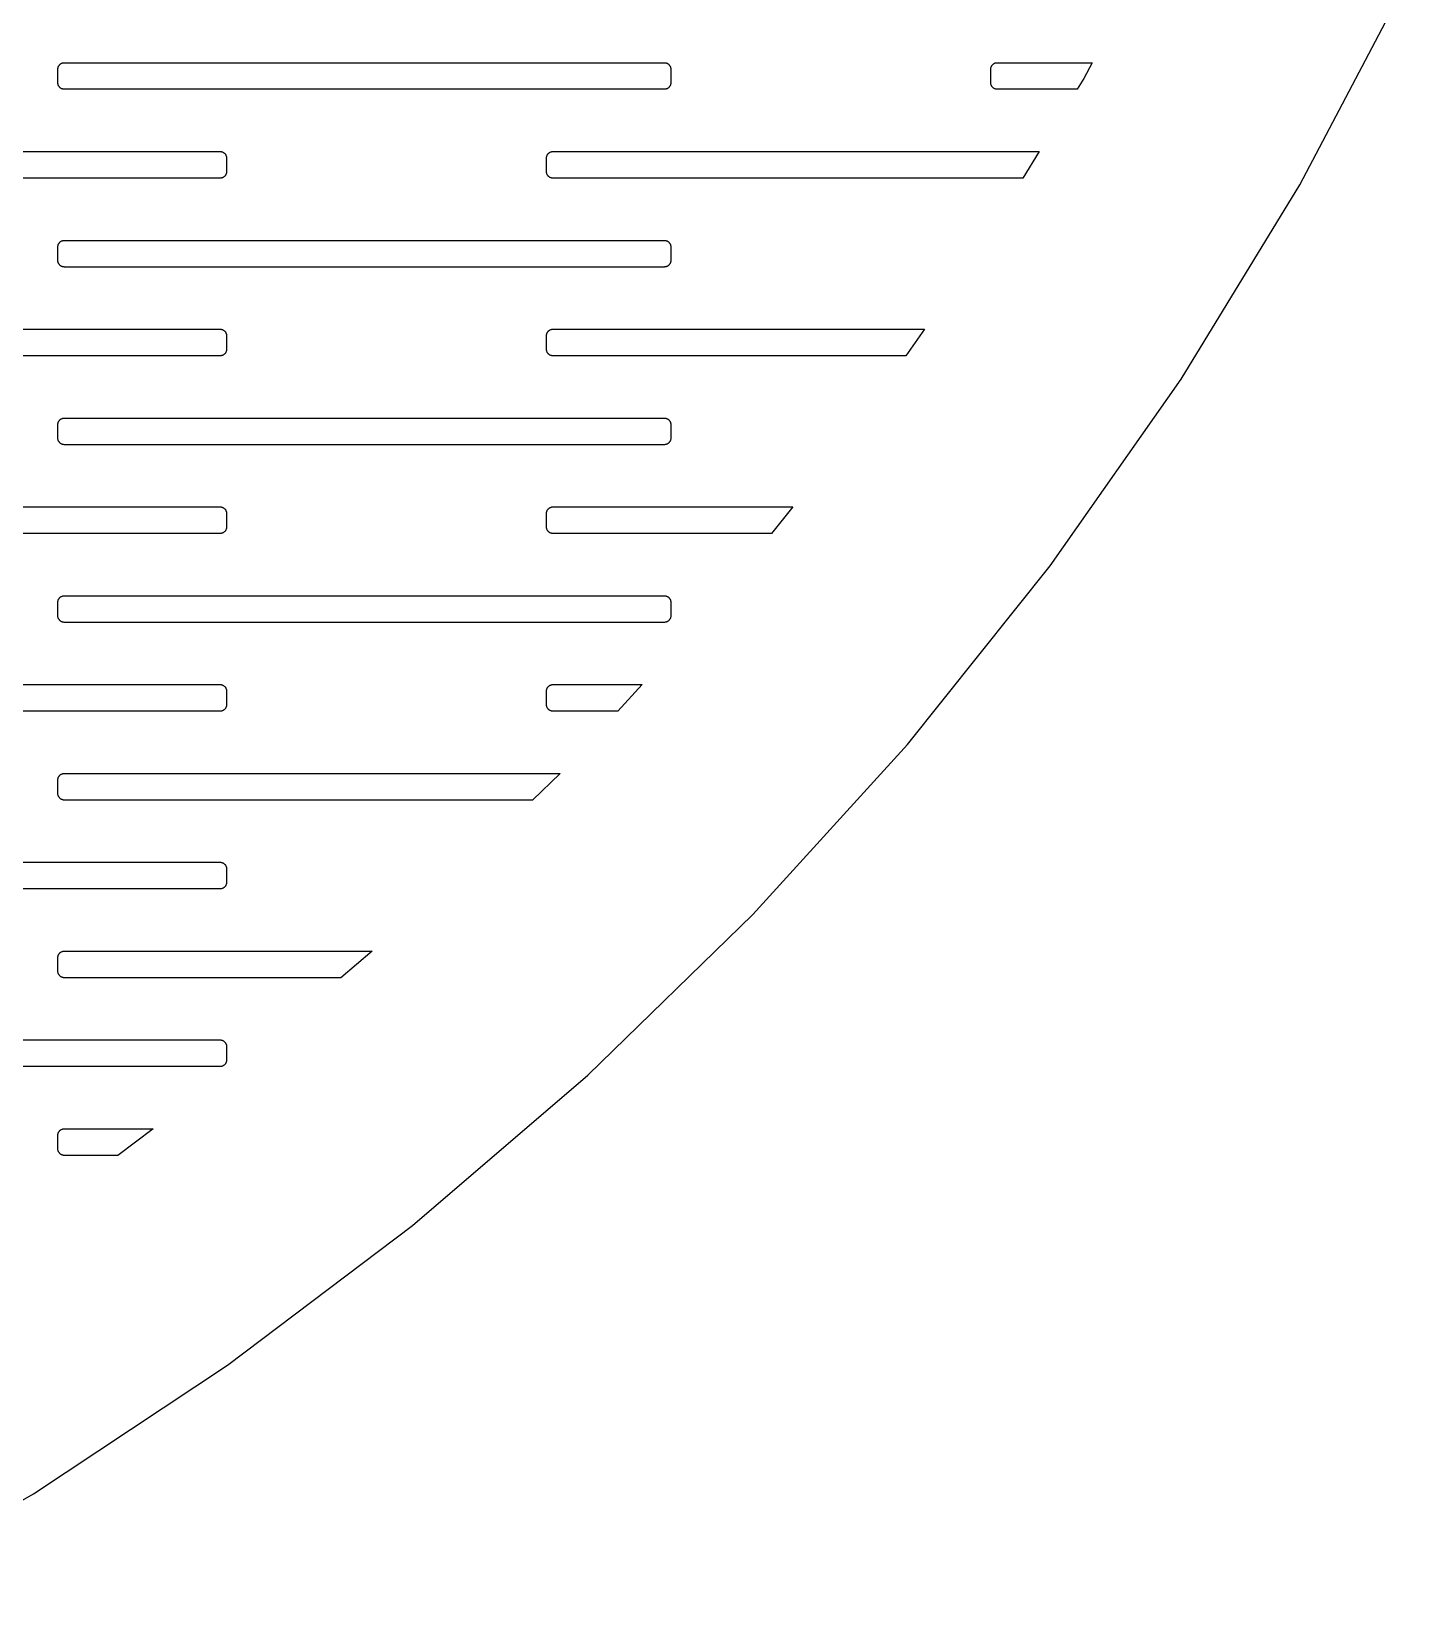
# Model space of a CAD drawing. Header units: metres. Extents: x -156 to 156, y -163 to 163.
# Drawn here: x 90.5 to 152.4, y -141.8 to -70.7 of the extents above; entities that cross this region are included whole.
import ezdxf

# ---------------------------------------------------------------- set-up
doc = ezdxf.new("R2010")
doc.units = ezdxf.units.M

msp = doc.modelspace()

# ---------------------------------------------------------------- linework, layer by layer
for p, q in [((147.616, -77.6068), (152.372, -68.5681)), ((91.7, -72.4), (91.7006, -72.3812)), ((91.7, -73), (91.7, -72.4)), ((91.7006, -72.3812), (91.7024, -72.3624)), ((91.7024, -72.3624), (91.7053, -72.3438)), ((91.7053, -72.3438), (91.7094, -72.3254)), ((91.7094, -72.3254), (91.7147, -72.3073)), ((91.7147, -72.3073), (91.7211, -72.2896)), ((91.7211, -72.2896), (91.7285, -72.2723)), ((91.7285, -72.2723), (91.7371, -72.2555)), ((91.7371, -72.2555), (91.7467, -72.2392)), ((91.7467, -72.2392), (91.7573, -72.2237)), ((91.7573, -72.2237), (91.7688, -72.2088)), ((91.7688, -72.2088), (91.7813, -72.1946)), ((91.7813, -72.1946), (91.7946, -72.1813)), ((91.7946, -72.1813), (91.8088, -72.1688)), ((91.8088, -72.1688), (91.8237, -72.1573)), ((91.8237, -72.1573), (91.8392, -72.1467)), ((91.8392, -72.1467), (91.8555, -72.1371)), ((91.8555, -72.1371), (91.8723, -72.1286)), ((91.8723, -72.1286), (91.8896, -72.1211)), ((91.8896, -72.1211), (91.9073, -72.1147)), ((91.9073, -72.1147), (91.9254, -72.1094)), ((91.9254, -72.1094), (91.9438, -72.1053)), ((91.9438, -72.1053), (91.9624, -72.1024)), ((91.9624, -72.1024), (91.9812, -72.1006)), ((91.9812, -72.1006), (92, -72.1)), ((92, -72.1), (119, -72.1)), ((119, -72.1), (119.019, -72.1006)), ((119.019, -72.1006), (119.038, -72.1024)), ((119.038, -72.1024), (119.056, -72.1053)), ((119.056, -72.1053), (119.075, -72.1094)), ((119.075, -72.1094), (119.093, -72.1147)), ((119.093, -72.1147), (119.11, -72.1211)), ((119.11, -72.1211), (119.128, -72.1286)), ((119.128, -72.1286), (119.145, -72.1371)), ((119.145, -72.1371), (119.161, -72.1467)), ((119.161, -72.1467), (119.176, -72.1573)), ((119.176, -72.1573), (119.191, -72.1688)), ((119.191, -72.1688), (119.205, -72.1813)), ((119.205, -72.1813), (119.219, -72.1946)), ((119.219, -72.1946), (119.231, -72.2088)), ((119.231, -72.2088), (119.243, -72.2237)), ((119.243, -72.2237), (119.253, -72.2392)), ((119.253, -72.2392), (119.263, -72.2555)), ((119.263, -72.2555), (119.271, -72.2723)), ((119.271, -72.2723), (119.279, -72.2896)), ((119.279, -72.2896), (119.285, -72.3073)), ((119.285, -72.3073), (119.291, -72.3254)), ((119.291, -72.3254), (119.295, -72.3438)), ((119.295, -72.3438), (119.298, -72.3624)), ((119.298, -72.3624), (119.299, -72.3812)), ((119.299, -72.3812), (119.3, -72.4)), ((119.3, -72.4), (119.3, -73)), ((133.7, -72.4), (133.701, -72.3812)), ((133.7, -73), (133.7, -72.4)), ((133.701, -72.3812), (133.702, -72.3624)), ((133.702, -72.3624), (133.705, -72.3438)), ((133.705, -72.3438), (133.709, -72.3254)), ((133.709, -72.3254), (133.715, -72.3073)), ((133.715, -72.3073), (133.721, -72.2896)), ((133.721, -72.2896), (133.729, -72.2723)), ((133.729, -72.2723), (133.737, -72.2555)), ((133.737, -72.2555), (133.747, -72.2392)), ((133.747, -72.2392), (133.757, -72.2237)), ((133.757, -72.2237), (133.769, -72.2088)), ((133.769, -72.2088), (133.781, -72.1946)), ((133.781, -72.1946), (133.795, -72.1813)), ((133.795, -72.1813), (133.809, -72.1688)), ((133.809, -72.1688), (133.824, -72.1573)), ((133.824, -72.1573), (133.839, -72.1467)), ((133.839, -72.1467), (133.855, -72.1371)), ((133.855, -72.1371), (133.872, -72.1286)), ((133.872, -72.1286), (133.89, -72.1211)), ((133.89, -72.1211), (133.907, -72.1147)), ((133.907, -72.1147), (133.925, -72.1094)), ((133.925, -72.1094), (133.944, -72.1053)), ((133.944, -72.1053), (133.962, -72.1024)), ((133.962, -72.1024), (133.981, -72.1006)), ((133.981, -72.1006), (134, -72.1)), ((134, -72.1), (138.266, -72.1)), ((138.266, -72.1), (137.89, -72.8148)), ((91.7006, -73.0188), (91.7, -73)), ((91.7024, -73.0376), (91.7006, -73.0188)), ((91.7053, -73.0562), (91.7024, -73.0376)), ((91.7094, -73.0746), (91.7053, -73.0562)), ((91.7147, -73.0927), (91.7094, -73.0746)), ((91.7211, -73.1104), (91.7147, -73.0927)), ((91.7285, -73.1277), (91.7211, -73.1104)), ((91.7371, -73.1445), (91.7285, -73.1277)), ((91.7467, -73.1608), (91.7371, -73.1445)), ((91.7573, -73.1763), (91.7467, -73.1608)), ((91.7688, -73.1912), (91.7573, -73.1763)), ((91.7813, -73.2054), (91.7688, -73.1912)), ((91.7946, -73.2187), (91.7813, -73.2054)), ((91.8088, -73.2312), (91.7946, -73.2187)), ((119.205, -73.2187), (119.191, -73.2312)), ((119.219, -73.2054), (119.205, -73.2187)), ((119.231, -73.1912), (119.219, -73.2054)), ((119.243, -73.1763), (119.231, -73.1912)), ((119.253, -73.1608), (119.243, -73.1763)), ((119.263, -73.1445), (119.253, -73.1608)), ((119.271, -73.1277), (119.263, -73.1445)), ((119.279, -73.1104), (119.271, -73.1277)), ((119.285, -73.0927), (119.279, -73.1104)), ((119.291, -73.0746), (119.285, -73.0927)), ((119.295, -73.0562), (119.291, -73.0746)), ((119.298, -73.0376), (119.295, -73.0562)), ((119.299, -73.0188), (119.298, -73.0376)), ((119.3, -73), (119.299, -73.0188)), ((133.701, -73.0188), (133.7, -73)), ((133.702, -73.0376), (133.701, -73.0188)), ((133.705, -73.0562), (133.702, -73.0376)), ((133.709, -73.0746), (133.705, -73.0562)), ((133.715, -73.0927), (133.709, -73.0746)), ((133.721, -73.1104), (133.715, -73.0927)), ((133.729, -73.1277), (133.721, -73.1104)), ((133.737, -73.1445), (133.729, -73.1277)), ((133.747, -73.1608), (133.737, -73.1445)), ((133.757, -73.1763), (133.747, -73.1608)), ((133.769, -73.1912), (133.757, -73.1763)), ((133.781, -73.2054), (133.769, -73.1912)), ((133.795, -73.2187), (133.781, -73.2054)), ((133.809, -73.2312), (133.795, -73.2187)), ((137.89, -72.8148), (137.594, -73.3)), ((91.8237, -73.2427), (91.8088, -73.2312)), ((91.8392, -73.2533), (91.8237, -73.2427)), ((91.8555, -73.2629), (91.8392, -73.2533)), ((91.8723, -73.2714), (91.8555, -73.2629)), ((91.8896, -73.2789), (91.8723, -73.2714)), ((91.9073, -73.2853), (91.8896, -73.2789)), ((91.9254, -73.2906), (91.9073, -73.2853)), ((91.9438, -73.2947), (91.9254, -73.2906)), ((91.9624, -73.2976), (91.9438, -73.2947)), ((91.9812, -73.2994), (91.9624, -73.2976)), ((92, -73.3), (91.9812, -73.2994)), ((119, -73.3), (92, -73.3)), ((119.019, -73.2994), (119, -73.3)), ((119.038, -73.2976), (119.019, -73.2994)), ((119.056, -73.2947), (119.038, -73.2976)), ((119.075, -73.2906), (119.056, -73.2947)), ((119.093, -73.2853), (119.075, -73.2906)), ((119.11, -73.2789), (119.093, -73.2853)), ((119.128, -73.2714), (119.11, -73.2789)), ((119.145, -73.2629), (119.128, -73.2714)), ((119.161, -73.2533), (119.145, -73.2629)), ((119.176, -73.2427), (119.161, -73.2533)), ((119.191, -73.2312), (119.176, -73.2427)), ((133.824, -73.2427), (133.809, -73.2312)), ((133.839, -73.2533), (133.824, -73.2427)), ((133.855, -73.2629), (133.839, -73.2533)), ((133.872, -73.2714), (133.855, -73.2629)), ((133.89, -73.2789), (133.872, -73.2714)), ((133.907, -73.2853), (133.89, -73.2789)), ((133.925, -73.2906), (133.907, -73.2853)), ((133.944, -73.2947), (133.925, -73.2906)), ((133.962, -73.2976), (133.944, -73.2947)), ((133.981, -73.2994), (133.962, -73.2976)), ((134, -73.3), (133.981, -73.2994)), ((137.594, -73.3), (134, -73.3)), ((72, -76.1), (99, -76.1)), ((99, -76.1), (99.0188, -76.1006)), ((99.0188, -76.1006), (99.0376, -76.1024)), ((99.0376, -76.1024), (99.0562, -76.1053)), ((99.0562, -76.1053), (99.0746, -76.1094)), ((99.0746, -76.1094), (99.0927, -76.1147)), ((99.0927, -76.1147), (99.1104, -76.1211)), ((99.1104, -76.1211), (99.1277, -76.1286)), ((99.1277, -76.1286), (99.1445, -76.1371)), ((99.1445, -76.1371), (99.1608, -76.1467)), ((99.1608, -76.1467), (99.1763, -76.1573)), ((99.1763, -76.1573), (99.1912, -76.1688)), ((99.1912, -76.1688), (99.2054, -76.1813)), ((99.2054, -76.1813), (99.2187, -76.1946)), ((99.2187, -76.1946), (99.2312, -76.2088)), ((99.2312, -76.2088), (99.2427, -76.2237)), ((99.2427, -76.2237), (99.2533, -76.2392)), ((99.2533, -76.2392), (99.2629, -76.2555)), ((99.2629, -76.2555), (99.2714, -76.2723)), ((99.2714, -76.2723), (99.2789, -76.2896)), ((99.2789, -76.2896), (99.2853, -76.3073)), ((99.2853, -76.3073), (99.2906, -76.3254)), ((99.2906, -76.3254), (99.2947, -76.3438)), ((99.2947, -76.3438), (99.2976, -76.3624)), ((99.2976, -76.3624), (99.2994, -76.3812)), ((99.2994, -76.3812), (99.3, -76.4)), ((99.3, -76.4), (99.3, -77)), ((113.7, -76.4), (113.701, -76.3812)), ((113.7, -77), (113.7, -76.4)), ((113.701, -76.3812), (113.702, -76.3624)), ((113.702, -76.3624), (113.705, -76.3438)), ((113.705, -76.3438), (113.709, -76.3254)), ((113.709, -76.3254), (113.715, -76.3073)), ((113.715, -76.3073), (113.721, -76.2896)), ((113.721, -76.2896), (113.729, -76.2723)), ((113.729, -76.2723), (113.737, -76.2555)), ((113.737, -76.2555), (113.747, -76.2392)), ((113.747, -76.2392), (113.757, -76.2237)), ((113.757, -76.2237), (113.769, -76.2088)), ((113.769, -76.2088), (113.781, -76.1946)), ((113.781, -76.1946), (113.795, -76.1813)), ((113.795, -76.1813), (113.809, -76.1688)), ((113.809, -76.1688), (113.824, -76.1573)), ((113.824, -76.1573), (113.839, -76.1467)), ((113.839, -76.1467), (113.855, -76.1371)), ((113.855, -76.1371), (113.872, -76.1286)), ((113.872, -76.1286), (113.89, -76.1211)), ((113.89, -76.1211), (113.907, -76.1147)), ((113.907, -76.1147), (113.925, -76.1094)), ((113.925, -76.1094), (113.944, -76.1053)), ((113.944, -76.1053), (113.962, -76.1024)), ((113.962, -76.1024), (113.981, -76.1006)), ((113.981, -76.1006), (114, -76.1)), ((114, -76.1), (135.884, -76.1)), ((135.884, -76.1), (135.152, -77.3)), ((99, -77.3), (72, -77.3)), ((99.0188, -77.2994), (99, -77.3)), ((99.0376, -77.2976), (99.0188, -77.2994)), ((99.0562, -77.2947), (99.0376, -77.2976)), ((99.0746, -77.2906), (99.0562, -77.2947)), ((99.0927, -77.2853), (99.0746, -77.2906)), ((99.1104, -77.2789), (99.0927, -77.2853)), ((99.1277, -77.2714), (99.1104, -77.2789)), ((99.1445, -77.2629), (99.1277, -77.2714)), ((99.1608, -77.2533), (99.1445, -77.2629)), ((99.1763, -77.2427), (99.1608, -77.2533)), ((99.1912, -77.2312), (99.1763, -77.2427)), ((99.2054, -77.2187), (99.1912, -77.2312)), ((99.2187, -77.2054), (99.2054, -77.2187)), ((99.2312, -77.1912), (99.2187, -77.2054)), ((99.2427, -77.1763), (99.2312, -77.1912)), ((99.2533, -77.1608), (99.2427, -77.1763)), ((99.2629, -77.1445), (99.2533, -77.1608)), ((99.2714, -77.1277), (99.2629, -77.1445)), ((99.2789, -77.1104), (99.2714, -77.1277)), ((99.2853, -77.0927), (99.2789, -77.1104)), ((99.2906, -77.0746), (99.2853, -77.0927)), ((99.2947, -77.0562), (99.2906, -77.0746)), ((99.2976, -77.0376), (99.2947, -77.0562)), ((99.2994, -77.0188), (99.2976, -77.0376)), ((99.3, -77), (99.2994, -77.0188)), ((113.701, -77.0188), (113.7, -77)), ((113.702, -77.0376), (113.701, -77.0188)), ((113.705, -77.0562), (113.702, -77.0376)), ((113.709, -77.0746), (113.705, -77.0562)), ((113.715, -77.0927), (113.709, -77.0746)), ((113.721, -77.1104), (113.715, -77.0927)), ((113.729, -77.1277), (113.721, -77.1104)), ((113.737, -77.1445), (113.729, -77.1277)), ((113.747, -77.1608), (113.737, -77.1445)), ((113.757, -77.1763), (113.747, -77.1608)), ((113.769, -77.1912), (113.757, -77.1763)), ((113.781, -77.2054), (113.769, -77.1912)), ((113.795, -77.2187), (113.781, -77.2054)), ((113.809, -77.2312), (113.795, -77.2187)), ((113.824, -77.2427), (113.809, -77.2312)), ((113.839, -77.2533), (113.824, -77.2427)), ((113.855, -77.2629), (113.839, -77.2533)), ((113.872, -77.2714), (113.855, -77.2629)), ((113.89, -77.2789), (113.872, -77.2714)), ((113.907, -77.2853), (113.89, -77.2789)), ((113.925, -77.2906), (113.907, -77.2853)), ((113.944, -77.2947), (113.925, -77.2906)), ((113.962, -77.2976), (113.944, -77.2947)), ((113.981, -77.2994), (113.962, -77.2976)), ((114, -77.3), (113.981, -77.2994)), ((135.152, -77.3), (114, -77.3)), ((142.28, -86.3482), (147.616, -77.6068)), ((91.7053, -80.3438), (91.7094, -80.3254)), ((91.7094, -80.3254), (91.7147, -80.3073)), ((91.7147, -80.3073), (91.7211, -80.2896)), ((91.7211, -80.2896), (91.7285, -80.2723)), ((91.7285, -80.2723), (91.7371, -80.2555)), ((91.7371, -80.2555), (91.7467, -80.2392)), ((91.7467, -80.2392), (91.7573, -80.2237)), ((91.7573, -80.2237), (91.7688, -80.2088)), ((91.7688, -80.2088), (91.7813, -80.1946)), ((91.7813, -80.1946), (91.7946, -80.1813)), ((91.7946, -80.1813), (91.8088, -80.1688)), ((91.8088, -80.1688), (91.8237, -80.1573)), ((91.8237, -80.1573), (91.8392, -80.1467)), ((91.8392, -80.1467), (91.8555, -80.1371)), ((91.8555, -80.1371), (91.8723, -80.1286)), ((91.8723, -80.1286), (91.8896, -80.1211)), ((91.8896, -80.1211), (91.9073, -80.1147)), ((91.9073, -80.1147), (91.9254, -80.1094)), ((91.9254, -80.1094), (91.9438, -80.1053)), ((91.9438, -80.1053), (91.9624, -80.1024)), ((91.9624, -80.1024), (91.9812, -80.1006)), ((91.9812, -80.1006), (92, -80.1)), ((92, -80.1), (119, -80.1)), ((119, -80.1), (119.019, -80.1006)), ((119.019, -80.1006), (119.038, -80.1024)), ((119.038, -80.1024), (119.056, -80.1053)), ((119.056, -80.1053), (119.075, -80.1094)), ((119.075, -80.1094), (119.093, -80.1147)), ((119.093, -80.1147), (119.11, -80.1211)), ((119.11, -80.1211), (119.128, -80.1286)), ((119.128, -80.1286), (119.145, -80.1371)), ((119.145, -80.1371), (119.161, -80.1467)), ((119.161, -80.1467), (119.176, -80.1573)), ((119.176, -80.1573), (119.191, -80.1688)), ((119.191, -80.1688), (119.205, -80.1813)), ((119.205, -80.1813), (119.219, -80.1946)), ((119.219, -80.1946), (119.231, -80.2088)), ((119.231, -80.2088), (119.243, -80.2237)), ((119.243, -80.2237), (119.253, -80.2392)), ((119.253, -80.2392), (119.263, -80.2555)), ((119.263, -80.2555), (119.271, -80.2723)), ((119.271, -80.2723), (119.279, -80.2896)), ((119.279, -80.2896), (119.285, -80.3073)), ((119.285, -80.3073), (119.291, -80.3254)), ((119.291, -80.3254), (119.295, -80.3438)), ((91.7, -80.4), (91.7006, -80.3812)), ((91.7, -81), (91.7, -80.4)), ((91.7006, -81.0188), (91.7, -81)), ((91.7006, -80.3812), (91.7024, -80.3624)), ((91.7024, -81.0376), (91.7006, -81.0188)), ((91.7024, -80.3624), (91.7053, -80.3438)), ((91.7053, -81.0562), (91.7024, -81.0376)), ((119.295, -80.3438), (119.298, -80.3624)), ((119.298, -81.0376), (119.295, -81.0562)), ((119.298, -80.3624), (119.299, -80.3812)), ((119.299, -81.0188), (119.298, -81.0376)), ((119.299, -80.3812), (119.3, -80.4)), ((119.3, -81), (119.299, -81.0188)), ((119.3, -80.4), (119.3, -81)), ((91.7094, -81.0746), (91.7053, -81.0562)), ((91.7147, -81.0927), (91.7094, -81.0746)), ((91.7211, -81.1104), (91.7147, -81.0927)), ((91.7285, -81.1277), (91.7211, -81.1104)), ((91.7371, -81.1445), (91.7285, -81.1277)), ((91.7467, -81.1608), (91.7371, -81.1445)), ((91.7573, -81.1763), (91.7467, -81.1608)), ((91.7688, -81.1912), (91.7573, -81.1763)), ((91.7813, -81.2054), (91.7688, -81.1912)), ((91.7946, -81.2187), (91.7813, -81.2054)), ((91.8088, -81.2312), (91.7946, -81.2187)), ((91.8237, -81.2427), (91.8088, -81.2312)), ((91.8392, -81.2533), (91.8237, -81.2427)), ((91.8555, -81.2629), (91.8392, -81.2533)), ((91.8723, -81.2714), (91.8555, -81.2629)), ((91.8896, -81.2789), (91.8723, -81.2714)), ((91.9073, -81.2853), (91.8896, -81.2789)), ((91.9254, -81.2906), (91.9073, -81.2853)), ((91.9438, -81.2947), (91.9254, -81.2906)), ((91.9624, -81.2976), (91.9438, -81.2947)), ((91.9812, -81.2994), (91.9624, -81.2976)), ((92, -81.3), (91.9812, -81.2994)), ((119, -81.3), (92, -81.3)), ((119.019, -81.2994), (119, -81.3)), ((119.038, -81.2976), (119.019, -81.2994)), ((119.056, -81.2947), (119.038, -81.2976)), ((119.075, -81.2906), (119.056, -81.2947)), ((119.093, -81.2853), (119.075, -81.2906)), ((119.11, -81.2789), (119.093, -81.2853)), ((119.128, -81.2714), (119.11, -81.2789)), ((119.145, -81.2629), (119.128, -81.2714)), ((119.161, -81.2533), (119.145, -81.2629)), ((119.176, -81.2427), (119.161, -81.2533)), ((119.191, -81.2312), (119.176, -81.2427)), ((119.205, -81.2187), (119.191, -81.2312)), ((119.219, -81.2054), (119.205, -81.2187)), ((119.231, -81.1912), (119.219, -81.2054)), ((119.243, -81.1763), (119.231, -81.1912)), ((119.253, -81.1608), (119.243, -81.1763)), ((119.263, -81.1445), (119.253, -81.1608)), ((119.271, -81.1277), (119.263, -81.1445)), ((119.279, -81.1104), (119.271, -81.1277)), ((119.285, -81.0927), (119.279, -81.1104)), ((119.291, -81.0746), (119.285, -81.0927)), ((119.295, -81.0562), (119.291, -81.0746)), ((72, -84.1), (99, -84.1)), ((99, -84.1), (99.0188, -84.1006)), ((99.0188, -84.1006), (99.0376, -84.1024)), ((99.0376, -84.1024), (99.0562, -84.1053)), ((99.0562, -84.1053), (99.0746, -84.1094)), ((99.0746, -84.1094), (99.0927, -84.1147)), ((99.0927, -84.1147), (99.1104, -84.1211)), ((99.1104, -84.1211), (99.1277, -84.1286)), ((99.1277, -84.1286), (99.1445, -84.1371)), ((99.1445, -84.1371), (99.1608, -84.1467)), ((99.1608, -84.1467), (99.1763, -84.1573)), ((99.1763, -84.1573), (99.1912, -84.1688)), ((99.1912, -84.1688), (99.2054, -84.1813)), ((99.2054, -84.1813), (99.2187, -84.1946)), ((99.2187, -84.1946), (99.2312, -84.2088)), ((99.2312, -84.2088), (99.2427, -84.2237)), ((99.2427, -84.2237), (99.2533, -84.2392)), ((99.2533, -84.2392), (99.2629, -84.2555)), ((99.2629, -84.2555), (99.2714, -84.2723)), ((99.2714, -84.2723), (99.2789, -84.2896)), ((99.2789, -84.2896), (99.2853, -84.3073)), ((99.2853, -84.3073), (99.2906, -84.3254)), ((99.2906, -84.3254), (99.2947, -84.3438)), ((99.2947, -84.3438), (99.2976, -84.3624)), ((99.2976, -84.3624), (99.2994, -84.3812)), ((99.2994, -84.3812), (99.3, -84.4)), ((99.3, -84.4), (99.3, -85)), ((113.7, -84.4), (113.701, -84.3812)), ((113.7, -85), (113.7, -84.4)), ((113.701, -84.3812), (113.702, -84.3624)), ((113.702, -84.3624), (113.705, -84.3438)), ((113.705, -84.3438), (113.709, -84.3254)), ((113.709, -84.3254), (113.715, -84.3073)), ((113.715, -84.3073), (113.721, -84.2896)), ((113.721, -84.2896), (113.729, -84.2723)), ((113.729, -84.2723), (113.737, -84.2555)), ((113.737, -84.2555), (113.747, -84.2392)), ((113.747, -84.2392), (113.757, -84.2237)), ((113.757, -84.2237), (113.769, -84.2088)), ((113.769, -84.2088), (113.781, -84.1946)), ((113.781, -84.1946), (113.795, -84.1813)), ((113.795, -84.1813), (113.809, -84.1688)), ((113.809, -84.1688), (113.824, -84.1573)), ((113.824, -84.1573), (113.839, -84.1467)), ((113.839, -84.1467), (113.855, -84.1371)), ((113.855, -84.1371), (113.872, -84.1286)), ((113.872, -84.1286), (113.89, -84.1211)), ((113.89, -84.1211), (113.907, -84.1147)), ((113.907, -84.1147), (113.925, -84.1094)), ((113.925, -84.1094), (113.944, -84.1053)), ((113.944, -84.1053), (113.962, -84.1024)), ((113.962, -84.1024), (113.981, -84.1006)), ((113.981, -84.1006), (114, -84.1)), ((114, -84.1), (130.721, -84.1)), ((130.721, -84.1), (129.88, -85.3)), ((99, -85.3), (72, -85.3)), ((99.0188, -85.2994), (99, -85.3)), ((99.0376, -85.2976), (99.0188, -85.2994)), ((99.0562, -85.2947), (99.0376, -85.2976)), ((99.0746, -85.2906), (99.0562, -85.2947)), ((99.0927, -85.2853), (99.0746, -85.2906)), ((99.1104, -85.2789), (99.0927, -85.2853)), ((99.1277, -85.2714), (99.1104, -85.2789)), ((99.1445, -85.2629), (99.1277, -85.2714)), ((99.1608, -85.2533), (99.1445, -85.2629)), ((99.1763, -85.2427), (99.1608, -85.2533)), ((99.1912, -85.2312), (99.1763, -85.2427)), ((99.2054, -85.2187), (99.1912, -85.2312)), ((99.2187, -85.2054), (99.2054, -85.2187)), ((99.2312, -85.1912), (99.2187, -85.2054)), ((99.2427, -85.1763), (99.2312, -85.1912)), ((99.2533, -85.1608), (99.2427, -85.1763)), ((99.2629, -85.1445), (99.2533, -85.1608)), ((99.2714, -85.1277), (99.2629, -85.1445)), ((99.2789, -85.1104), (99.2714, -85.1277)), ((99.2853, -85.0927), (99.2789, -85.1104)), ((99.2906, -85.0746), (99.2853, -85.0927)), ((99.2947, -85.0562), (99.2906, -85.0746)), ((99.2976, -85.0376), (99.2947, -85.0562)), ((99.2994, -85.0188), (99.2976, -85.0376)), ((99.3, -85), (99.2994, -85.0188)), ((113.701, -85.0188), (113.7, -85)), ((113.702, -85.0376), (113.701, -85.0188)), ((113.705, -85.0562), (113.702, -85.0376)), ((113.709, -85.0746), (113.705, -85.0562)), ((113.715, -85.0927), (113.709, -85.0746)), ((113.721, -85.1104), (113.715, -85.0927)), ((113.729, -85.1277), (113.721, -85.1104)), ((113.737, -85.1445), (113.729, -85.1277)), ((113.747, -85.1608), (113.737, -85.1445)), ((113.757, -85.1763), (113.747, -85.1608)), ((113.769, -85.1912), (113.757, -85.1763)), ((113.781, -85.2054), (113.769, -85.1912)), ((113.795, -85.2187), (113.781, -85.2054)), ((113.809, -85.2312), (113.795, -85.2187)), ((113.824, -85.2427), (113.809, -85.2312)), ((113.839, -85.2533), (113.824, -85.2427)), ((113.855, -85.2629), (113.839, -85.2533)), ((113.872, -85.2714), (113.855, -85.2629)), ((113.89, -85.2789), (113.872, -85.2714)), ((113.907, -85.2853), (113.89, -85.2789)), ((113.925, -85.2906), (113.907, -85.2853)), ((113.944, -85.2947), (113.925, -85.2906)), ((113.962, -85.2976), (113.944, -85.2947)), ((113.981, -85.2994), (113.962, -85.2976)), ((114, -85.3), (113.981, -85.2994)), ((129.88, -85.3), (114, -85.3)), ((136.383, -94.7584), (142.28, -86.3482)), ((91.8237, -88.1573), (91.8392, -88.1467)), ((91.8392, -88.1467), (91.8555, -88.1371)), ((91.8555, -88.1371), (91.8723, -88.1286)), ((91.8723, -88.1286), (91.8896, -88.1211)), ((91.8896, -88.1211), (91.9073, -88.1147)), ((91.9073, -88.1147), (91.9254, -88.1094)), ((91.9254, -88.1094), (91.9438, -88.1053)), ((91.9438, -88.1053), (91.9624, -88.1024)), ((91.9624, -88.1024), (91.9812, -88.1006)), ((91.9812, -88.1006), (92, -88.1)), ((92, -88.1), (119, -88.1)), ((119, -88.1), (119.019, -88.1006)), ((119.019, -88.1006), (119.038, -88.1024)), ((119.038, -88.1024), (119.056, -88.1053)), ((119.056, -88.1053), (119.075, -88.1094)), ((119.075, -88.1094), (119.093, -88.1147)), ((119.093, -88.1147), (119.11, -88.1211)), ((119.11, -88.1211), (119.128, -88.1286)), ((119.128, -88.1286), (119.145, -88.1371)), ((119.145, -88.1371), (119.161, -88.1467)), ((119.161, -88.1467), (119.176, -88.1573)), ((91.7, -88.4), (91.7006, -88.3812)), ((91.7, -89), (91.7, -88.4)), ((91.7006, -88.3812), (91.7024, -88.3624)), ((91.7024, -88.3624), (91.7053, -88.3438)), ((91.7053, -88.3438), (91.7094, -88.3254)), ((91.7094, -88.3254), (91.7147, -88.3073)), ((91.7147, -88.3073), (91.7211, -88.2896)), ((91.7211, -88.2896), (91.7285, -88.2723)), ((91.7285, -88.2723), (91.7371, -88.2555)), ((91.7371, -88.2555), (91.7467, -88.2392)), ((91.7467, -88.2392), (91.7573, -88.2237)), ((91.7573, -88.2237), (91.7688, -88.2088)), ((91.7688, -88.2088), (91.7813, -88.1946)), ((91.7813, -88.1946), (91.7946, -88.1813)), ((91.7946, -88.1813), (91.8088, -88.1688)), ((91.8088, -88.1688), (91.8237, -88.1573)), ((119.176, -88.1573), (119.191, -88.1688)), ((119.191, -88.1688), (119.205, -88.1813)), ((119.205, -88.1813), (119.219, -88.1946)), ((119.219, -88.1946), (119.231, -88.2088)), ((119.231, -88.2088), (119.243, -88.2237)), ((119.243, -88.2237), (119.253, -88.2392)), ((119.253, -88.2392), (119.263, -88.2555)), ((119.263, -88.2555), (119.271, -88.2723)), ((119.271, -88.2723), (119.279, -88.2896)), ((119.279, -88.2896), (119.285, -88.3073)), ((119.285, -88.3073), (119.291, -88.3254)), ((119.291, -88.3254), (119.295, -88.3438)), ((119.295, -88.3438), (119.298, -88.3624)), ((119.298, -88.3624), (119.299, -88.3812)), ((119.299, -88.3812), (119.3, -88.4)), ((119.3, -88.4), (119.3, -89)), ((91.7006, -89.0188), (91.7, -89)), ((91.7024, -89.0376), (91.7006, -89.0188)), ((91.7053, -89.0562), (91.7024, -89.0376)), ((91.7094, -89.0746), (91.7053, -89.0562)), ((91.7147, -89.0927), (91.7094, -89.0746)), ((91.7211, -89.1104), (91.7147, -89.0927)), ((91.7285, -89.1277), (91.7211, -89.1104)), ((91.7371, -89.1445), (91.7285, -89.1277)), ((91.7467, -89.1608), (91.7371, -89.1445)), ((91.7573, -89.1763), (91.7467, -89.1608)), ((91.7688, -89.1912), (91.7573, -89.1763)), ((91.7813, -89.2054), (91.7688, -89.1912)), ((91.7946, -89.2187), (91.7813, -89.2054)), ((91.8088, -89.2312), (91.7946, -89.2187)), ((91.8237, -89.2427), (91.8088, -89.2312)), ((91.8392, -89.2533), (91.8237, -89.2427)), ((91.8555, -89.2629), (91.8392, -89.2533)), ((91.8723, -89.2714), (91.8555, -89.2629)), ((91.8896, -89.2789), (91.8723, -89.2714)), ((91.9073, -89.2853), (91.8896, -89.2789)), ((91.9254, -89.2906), (91.9073, -89.2853)), ((91.9438, -89.2947), (91.9254, -89.2906)), ((91.9624, -89.2976), (91.9438, -89.2947)), ((91.9812, -89.2994), (91.9624, -89.2976)), ((92, -89.3), (91.9812, -89.2994)), ((119, -89.3), (92, -89.3)), ((119.019, -89.2994), (119, -89.3)), ((119.038, -89.2976), (119.019, -89.2994)), ((119.056, -89.2947), (119.038, -89.2976)), ((119.075, -89.2906), (119.056, -89.2947)), ((119.093, -89.2853), (119.075, -89.2906)), ((119.11, -89.2789), (119.093, -89.2853)), ((119.128, -89.2714), (119.11, -89.2789)), ((119.145, -89.2629), (119.128, -89.2714)), ((119.161, -89.2533), (119.145, -89.2629)), ((119.176, -89.2427), (119.161, -89.2533)), ((119.191, -89.2312), (119.176, -89.2427)), ((119.205, -89.2187), (119.191, -89.2312)), ((119.219, -89.2054), (119.205, -89.2187)), ((119.231, -89.1912), (119.219, -89.2054)), ((119.243, -89.1763), (119.231, -89.1912)), ((119.253, -89.1608), (119.243, -89.1763)), ((119.263, -89.1445), (119.253, -89.1608)), ((119.271, -89.1277), (119.263, -89.1445)), ((119.279, -89.1104), (119.271, -89.1277)), ((119.285, -89.0927), (119.279, -89.1104)), ((119.291, -89.0746), (119.285, -89.0927)), ((119.295, -89.0562), (119.291, -89.0746)), ((119.298, -89.0376), (119.295, -89.0562)), ((119.299, -89.0188), (119.298, -89.0376)), ((119.3, -89), (119.299, -89.0188)), ((72, -92.1), (99, -92.1)), ((99, -92.1), (99.0188, -92.1006)), ((99.0188, -92.1006), (99.0376, -92.1024)), ((99.0376, -92.1024), (99.0562, -92.1053)), ((99.0562, -92.1053), (99.0746, -92.1094)), ((99.0746, -92.1094), (99.0927, -92.1147)), ((99.0927, -92.1147), (99.1104, -92.1211)), ((99.1104, -92.1211), (99.1277, -92.1286)), ((99.1277, -92.1286), (99.1445, -92.1371)), ((99.1445, -92.1371), (99.1608, -92.1467)), ((99.1608, -92.1467), (99.1763, -92.1573)), ((99.1763, -92.1573), (99.1912, -92.1688)), ((99.1912, -92.1688), (99.2054, -92.1813)), ((99.2054, -92.1813), (99.2187, -92.1946)), ((99.2187, -92.1946), (99.2312, -92.2088)), ((99.2312, -92.2088), (99.2427, -92.2237)), ((99.2427, -92.2237), (99.2533, -92.2392)), ((99.2533, -92.2392), (99.2629, -92.2555)), ((99.2629, -92.2555), (99.2714, -92.2723)), ((99.2714, -92.2723), (99.2789, -92.2896)), ((99.2789, -92.2896), (99.2853, -92.3073)), ((99.2853, -92.3073), (99.2906, -92.3254)), ((99.2906, -92.3254), (99.2947, -92.3438)), ((99.2947, -92.3438), (99.2976, -92.3624)), ((99.2976, -92.3624), (99.2994, -92.3812)), ((99.2994, -92.3812), (99.3, -92.4)), ((99.3, -92.4), (99.3, -93)), ((113.7, -92.4), (113.701, -92.3812)), ((113.7, -93), (113.7, -92.4)), ((113.701, -92.3812), (113.702, -92.3624)), ((113.702, -92.3624), (113.705, -92.3438)), ((113.705, -92.3438), (113.709, -92.3254)), ((113.709, -92.3254), (113.715, -92.3073)), ((113.715, -92.3073), (113.721, -92.2896)), ((113.721, -92.2896), (113.729, -92.2723)), ((113.729, -92.2723), (113.737, -92.2555)), ((113.737, -92.2555), (113.747, -92.2392)), ((113.747, -92.2392), (113.757, -92.2237)), ((113.757, -92.2237), (113.769, -92.2088)), ((113.769, -92.2088), (113.781, -92.1946)), ((113.781, -92.1946), (113.795, -92.1813)), ((113.795, -92.1813), (113.809, -92.1688)), ((113.809, -92.1688), (113.824, -92.1573)), ((113.824, -92.1573), (113.839, -92.1467)), ((113.839, -92.1467), (113.855, -92.1371)), ((113.855, -92.1371), (113.872, -92.1286)), ((113.872, -92.1286), (113.89, -92.1211)), ((113.89, -92.1211), (113.907, -92.1147)), ((113.907, -92.1147), (113.925, -92.1094)), ((113.925, -92.1094), (113.944, -92.1053)), ((113.944, -92.1053), (113.962, -92.1024)), ((113.962, -92.1024), (113.981, -92.1006)), ((113.981, -92.1006), (114, -92.1)), ((114, -92.1), (124.797, -92.1)), ((124.797, -92.1), (123.837, -93.3)), ((99.2789, -93.1104), (99.2714, -93.1277)), ((99.2853, -93.0927), (99.2789, -93.1104)), ((99.2906, -93.0746), (99.2853, -93.0927)), ((99.2947, -93.0562), (99.2906, -93.0746)), ((99.2976, -93.0376), (99.2947, -93.0562)), ((99.2994, -93.0188), (99.2976, -93.0376)), ((99.3, -93), (99.2994, -93.0188)), ((113.701, -93.0188), (113.7, -93)), ((113.702, -93.0376), (113.701, -93.0188)), ((113.705, -93.0562), (113.702, -93.0376)), ((113.709, -93.0746), (113.705, -93.0562)), ((113.715, -93.0927), (113.709, -93.0746)), ((113.721, -93.1104), (113.715, -93.0927)), ((113.729, -93.1277), (113.721, -93.1104)), ((99, -93.3), (72, -93.3)), ((99.0188, -93.2994), (99, -93.3)), ((99.0376, -93.2976), (99.0188, -93.2994)), ((99.0562, -93.2947), (99.0376, -93.2976)), ((99.0746, -93.2906), (99.0562, -93.2947)), ((99.0927, -93.2853), (99.0746, -93.2906)), ((99.1104, -93.2789), (99.0927, -93.2853)), ((99.1277, -93.2714), (99.1104, -93.2789)), ((99.1445, -93.2629), (99.1277, -93.2714)), ((99.1608, -93.2533), (99.1445, -93.2629)), ((99.1763, -93.2427), (99.1608, -93.2533)), ((99.1912, -93.2312), (99.1763, -93.2427)), ((99.2054, -93.2187), (99.1912, -93.2312)), ((99.2187, -93.2054), (99.2054, -93.2187)), ((99.2312, -93.1912), (99.2187, -93.2054)), ((99.2427, -93.1763), (99.2312, -93.1912)), ((99.2533, -93.1608), (99.2427, -93.1763)), ((99.2629, -93.1445), (99.2533, -93.1608)), ((99.2714, -93.1277), (99.2629, -93.1445)), ((113.737, -93.1445), (113.729, -93.1277)), ((113.747, -93.1608), (113.737, -93.1445)), ((113.757, -93.1763), (113.747, -93.1608)), ((113.769, -93.1912), (113.757, -93.1763)), ((113.781, -93.2054), (113.769, -93.1912)), ((113.795, -93.2187), (113.781, -93.2054)), ((113.809, -93.2312), (113.795, -93.2187)), ((113.824, -93.2427), (113.809, -93.2312)), ((113.839, -93.2533), (113.824, -93.2427)), ((113.855, -93.2629), (113.839, -93.2533)), ((113.872, -93.2714), (113.855, -93.2629)), ((113.89, -93.2789), (113.872, -93.2714)), ((113.907, -93.2853), (113.89, -93.2789)), ((113.925, -93.2906), (113.907, -93.2853)), ((113.944, -93.2947), (113.925, -93.2906)), ((113.962, -93.2976), (113.944, -93.2947)), ((113.981, -93.2994), (113.962, -93.2976)), ((114, -93.3), (113.981, -93.2994)), ((123.837, -93.3), (114, -93.3)), ((129.948, -102.805), (136.383, -94.7584)), ((91.7, -96.4), (91.7006, -96.3812)), ((91.7, -97), (91.7, -96.4)), ((91.7006, -96.3812), (91.7024, -96.3624)), ((91.7024, -96.3624), (91.7053, -96.3438)), ((91.7053, -96.3438), (91.7094, -96.3254)), ((91.7094, -96.3254), (91.7147, -96.3073)), ((91.7147, -96.3073), (91.7211, -96.2896)), ((91.7211, -96.2896), (91.7285, -96.2723)), ((91.7285, -96.2723), (91.7371, -96.2555)), ((91.7371, -96.2555), (91.7467, -96.2392)), ((91.7467, -96.2392), (91.7573, -96.2237)), ((91.7573, -96.2237), (91.7688, -96.2088)), ((91.7688, -96.2088), (91.7813, -96.1946)), ((91.7813, -96.1946), (91.7946, -96.1813)), ((91.7946, -96.1813), (91.8088, -96.1688)), ((91.8088, -96.1688), (91.8237, -96.1573)), ((91.8237, -96.1573), (91.8392, -96.1467)), ((91.8392, -96.1467), (91.8555, -96.1371)), ((91.8555, -96.1371), (91.8723, -96.1286)), ((91.8723, -96.1286), (91.8896, -96.1211)), ((91.8896, -96.1211), (91.9073, -96.1147)), ((91.9073, -96.1147), (91.9254, -96.1094)), ((91.9254, -96.1094), (91.9438, -96.1053)), ((91.9438, -96.1053), (91.9624, -96.1024)), ((91.9624, -96.1024), (91.9812, -96.1006)), ((91.9812, -96.1006), (92, -96.1)), ((92, -96.1), (119, -96.1)), ((119, -96.1), (119.019, -96.1006)), ((119.019, -96.1006), (119.038, -96.1024)), ((119.038, -96.1024), (119.056, -96.1053)), ((119.056, -96.1053), (119.075, -96.1094)), ((119.075, -96.1094), (119.093, -96.1147)), ((119.093, -96.1147), (119.11, -96.1211)), ((119.11, -96.1211), (119.128, -96.1286)), ((119.128, -96.1286), (119.145, -96.1371)), ((119.145, -96.1371), (119.161, -96.1467)), ((119.161, -96.1467), (119.176, -96.1573)), ((119.176, -96.1573), (119.191, -96.1688)), ((119.191, -96.1688), (119.205, -96.1813)), ((119.205, -96.1813), (119.219, -96.1946)), ((119.219, -96.1946), (119.231, -96.2088)), ((119.231, -96.2088), (119.243, -96.2237)), ((119.243, -96.2237), (119.253, -96.2392)), ((119.253, -96.2392), (119.263, -96.2555)), ((119.263, -96.2555), (119.271, -96.2723)), ((119.271, -96.2723), (119.279, -96.2896)), ((119.279, -96.2896), (119.285, -96.3073)), ((119.285, -96.3073), (119.291, -96.3254)), ((119.291, -96.3254), (119.295, -96.3438)), ((119.295, -96.3438), (119.298, -96.3624)), ((119.298, -96.3624), (119.299, -96.3812)), ((119.299, -96.3812), (119.3, -96.4)), ((119.3, -96.4), (119.3, -97)), ((91.7006, -97.0188), (91.7, -97)), ((91.7024, -97.0376), (91.7006, -97.0188)), ((91.7053, -97.0562), (91.7024, -97.0376)), ((91.7094, -97.0746), (91.7053, -97.0562)), ((91.7147, -97.0927), (91.7094, -97.0746)), ((91.7211, -97.1104), (91.7147, -97.0927)), ((91.7285, -97.1277), (91.7211, -97.1104)), ((91.7371, -97.1445), (91.7285, -97.1277)), ((91.7467, -97.1608), (91.7371, -97.1445)), ((91.7573, -97.1763), (91.7467, -97.1608)), ((91.7688, -97.1912), (91.7573, -97.1763)), ((91.7813, -97.2054), (91.7688, -97.1912)), ((91.7946, -97.2187), (91.7813, -97.2054)), ((91.8088, -97.2312), (91.7946, -97.2187)), ((91.8237, -97.2427), (91.8088, -97.2312)), ((91.8392, -97.2533), (91.8237, -97.2427)), ((91.8555, -97.2629), (91.8392, -97.2533)), ((91.8723, -97.2714), (91.8555, -97.2629)), ((91.8896, -97.2789), (91.8723, -97.2714)), ((91.9073, -97.2853), (91.8896, -97.2789)), ((91.9254, -97.2906), (91.9073, -97.2853)), ((91.9438, -97.2947), (91.9254, -97.2906)), ((91.9624, -97.2976), (91.9438, -97.2947)), ((91.9812, -97.2994), (91.9624, -97.2976)), ((92, -97.3), (91.9812, -97.2994)), ((119, -97.3), (92, -97.3)), ((119.019, -97.2994), (119, -97.3)), ((119.038, -97.2976), (119.019, -97.2994)), ((119.056, -97.2947), (119.038, -97.2976)), ((119.075, -97.2906), (119.056, -97.2947)), ((119.093, -97.2853), (119.075, -97.2906)), ((119.11, -97.2789), (119.093, -97.2853)), ((119.128, -97.2714), (119.11, -97.2789)), ((119.145, -97.2629), (119.128, -97.2714)), ((119.161, -97.2533), (119.145, -97.2629)), ((119.176, -97.2427), (119.161, -97.2533)), ((119.191, -97.2312), (119.176, -97.2427)), ((119.205, -97.2187), (119.191, -97.2312)), ((119.219, -97.2054), (119.205, -97.2187)), ((119.231, -97.1912), (119.219, -97.2054)), ((119.243, -97.1763), (119.231, -97.1912)), ((119.253, -97.1608), (119.243, -97.1763)), ((119.263, -97.1445), (119.253, -97.1608)), ((119.271, -97.1277), (119.263, -97.1445)), ((119.279, -97.1104), (119.271, -97.1277)), ((119.285, -97.0927), (119.279, -97.1104)), ((119.291, -97.0746), (119.285, -97.0927)), ((119.295, -97.0562), (119.291, -97.0746)), ((119.298, -97.0376), (119.295, -97.0562)), ((119.299, -97.0188), (119.298, -97.0376)), ((119.3, -97), (119.299, -97.0188)), ((72, -100.1), (99, -100.1)), ((99, -100.1), (99.0188, -100.101)), ((99.0188, -100.101), (99.0376, -100.102)), ((99.0376, -100.102), (99.0562, -100.105)), ((99.0562, -100.105), (99.0746, -100.109)), ((99.0746, -100.109), (99.0927, -100.115)), ((99.0927, -100.115), (99.1104, -100.121)), ((99.1104, -100.121), (99.1277, -100.129)), ((99.1277, -100.129), (99.1445, -100.137)), ((99.1445, -100.137), (99.1608, -100.147)), ((99.1608, -100.147), (99.1763, -100.157)), ((99.1763, -100.157), (99.1912, -100.169)), ((99.1912, -100.169), (99.2054, -100.181)), ((99.2054, -100.181), (99.2187, -100.195)), ((99.2187, -100.195), (99.2312, -100.209)), ((99.2312, -100.209), (99.2427, -100.224)), ((99.2427, -100.224), (99.2533, -100.239)), ((113.747, -100.239), (113.757, -100.224)), ((113.757, -100.224), (113.769, -100.209)), ((113.769, -100.209), (113.781, -100.195)), ((113.781, -100.195), (113.795, -100.181)), ((113.795, -100.181), (113.809, -100.169)), ((113.809, -100.169), (113.824, -100.157)), ((113.824, -100.157), (113.839, -100.147)), ((113.839, -100.147), (113.855, -100.137)), ((113.855, -100.137), (113.872, -100.129)), ((113.872, -100.129), (113.89, -100.121)), ((113.89, -100.121), (113.907, -100.115)), ((113.907, -100.115), (113.925, -100.109)), ((113.925, -100.109), (113.944, -100.105)), ((113.944, -100.105), (113.962, -100.102)), ((113.962, -100.102), (113.981, -100.101)), ((113.981, -100.101), (114, -100.1)), ((114, -100.1), (118.003, -100.1)), ((118.003, -100.1), (116.913, -101.3)), ((99.2533, -100.239), (99.2629, -100.255)), ((99.2629, -100.255), (99.2714, -100.272)), ((99.2714, -100.272), (99.2789, -100.29)), ((99.2789, -100.29), (99.2853, -100.307)), ((99.2853, -100.307), (99.2906, -100.325)), ((99.2906, -100.325), (99.2947, -100.344)), ((99.2947, -100.344), (99.2976, -100.362)), ((99.2976, -100.362), (99.2994, -100.381)), ((99.2994, -100.381), (99.3, -100.4)), ((99.3, -100.4), (99.3, -101)), ((113.7, -100.4), (113.701, -100.381)), ((113.7, -101), (113.7, -100.4)), ((113.701, -100.381), (113.702, -100.362)), ((113.702, -100.362), (113.705, -100.344)), ((113.705, -100.344), (113.709, -100.325)), ((113.709, -100.325), (113.715, -100.307)), ((113.715, -100.307), (113.721, -100.29)), ((113.721, -100.29), (113.729, -100.272)), ((113.729, -100.272), (113.737, -100.255)), ((113.737, -100.255), (113.747, -100.239)), ((99, -101.3), (72, -101.3)), ((99.0188, -101.299), (99, -101.3)), ((99.0376, -101.298), (99.0188, -101.299)), ((99.0562, -101.295), (99.0376, -101.298)), ((99.0746, -101.291), (99.0562, -101.295)), ((99.0927, -101.285), (99.0746, -101.291)), ((99.1104, -101.279), (99.0927, -101.285)), ((99.1277, -101.271), (99.1104, -101.279)), ((99.1445, -101.263), (99.1277, -101.271)), ((99.1608, -101.253), (99.1445, -101.263)), ((99.1763, -101.243), (99.1608, -101.253)), ((99.1912, -101.231), (99.1763, -101.243)), ((99.2054, -101.219), (99.1912, -101.231)), ((99.2187, -101.205), (99.2054, -101.219)), ((99.2312, -101.191), (99.2187, -101.205)), ((99.2427, -101.176), (99.2312, -101.191)), ((99.2533, -101.161), (99.2427, -101.176)), ((99.2629, -101.145), (99.2533, -101.161)), ((99.2714, -101.128), (99.2629, -101.145)), ((99.2789, -101.11), (99.2714, -101.128)), ((99.2853, -101.093), (99.2789, -101.11)), ((99.2906, -101.075), (99.2853, -101.093)), ((99.2947, -101.056), (99.2906, -101.075)), ((99.2976, -101.038), (99.2947, -101.056)), ((99.2994, -101.019), (99.2976, -101.038)), ((99.3, -101), (99.2994, -101.019)), ((113.701, -101.019), (113.7, -101)), ((113.702, -101.038), (113.701, -101.019)), ((113.705, -101.056), (113.702, -101.038)), ((113.709, -101.075), (113.705, -101.056)), ((113.715, -101.093), (113.709, -101.075)), ((113.721, -101.11), (113.715, -101.093)), ((113.729, -101.128), (113.721, -101.11)), ((113.737, -101.145), (113.729, -101.128)), ((113.747, -101.161), (113.737, -101.145)), ((113.757, -101.176), (113.747, -101.161)), ((113.769, -101.191), (113.757, -101.176)), ((113.781, -101.205), (113.769, -101.191)), ((113.795, -101.219), (113.781, -101.205)), ((113.809, -101.231), (113.795, -101.219)), ((113.824, -101.243), (113.809, -101.231)), ((113.839, -101.253), (113.824, -101.243)), ((113.855, -101.263), (113.839, -101.253)), ((113.872, -101.271), (113.855, -101.263)), ((113.89, -101.279), (113.872, -101.271)), ((113.907, -101.285), (113.89, -101.279)), ((113.925, -101.291), (113.907, -101.285)), ((113.944, -101.295), (113.925, -101.291)), ((113.962, -101.298), (113.944, -101.295)), ((113.981, -101.299), (113.962, -101.298)), ((114, -101.3), (113.981, -101.299)), ((116.913, -101.3), (114, -101.3)), ((122.998, -110.456), (129.948, -102.805)), ((91.7, -104.4), (91.7006, -104.381)), ((91.7, -105), (91.7, -104.4)), ((91.7006, -104.381), (91.7024, -104.362)), ((91.7024, -104.362), (91.7053, -104.344)), ((91.7053, -104.344), (91.7094, -104.325)), ((91.7094, -104.325), (91.7147, -104.307)), ((91.7147, -104.307), (91.7211, -104.29)), ((91.7211, -104.29), (91.7285, -104.272)), ((91.7285, -104.272), (91.7371, -104.255)), ((91.7371, -104.255), (91.7467, -104.239)), ((91.7467, -104.239), (91.7573, -104.224)), ((91.7573, -104.224), (91.7688, -104.209)), ((91.7688, -104.209), (91.7813, -104.195)), ((91.7813, -104.195), (91.7946, -104.181)), ((91.7946, -104.181), (91.8088, -104.169)), ((91.8088, -104.169), (91.8237, -104.157)), ((91.8237, -104.157), (91.8392, -104.147)), ((91.8392, -104.147), (91.8555, -104.137)), ((91.8555, -104.137), (91.8723, -104.129)), ((91.8723, -104.129), (91.8896, -104.121)), ((91.8896, -104.121), (91.9073, -104.115)), ((91.9073, -104.115), (91.9254, -104.109)), ((91.9254, -104.109), (91.9438, -104.105)), ((91.9438, -104.105), (91.9624, -104.102)), ((91.9624, -104.102), (91.9812, -104.101)), ((91.9812, -104.101), (92, -104.1)), ((92, -104.1), (114.313, -104.1)), ((114.313, -104.1), (113.078, -105.3)), ((91.7006, -105.019), (91.7, -105)), ((91.7024, -105.038), (91.7006, -105.019)), ((91.7053, -105.056), (91.7024, -105.038)), ((91.7094, -105.075), (91.7053, -105.056)), ((91.7147, -105.093), (91.7094, -105.075)), ((91.7211, -105.11), (91.7147, -105.093)), ((91.7285, -105.128), (91.7211, -105.11)), ((91.7371, -105.145), (91.7285, -105.128)), ((91.7467, -105.161), (91.7371, -105.145)), ((91.7573, -105.176), (91.7467, -105.161)), ((91.7688, -105.191), (91.7573, -105.176)), ((91.7813, -105.205), (91.7688, -105.191)), ((91.7946, -105.219), (91.7813, -105.205)), ((91.8088, -105.231), (91.7946, -105.219)), ((91.8237, -105.243), (91.8088, -105.231)), ((91.8392, -105.253), (91.8237, -105.243)), ((91.8555, -105.263), (91.8392, -105.253)), ((91.8723, -105.271), (91.8555, -105.263)), ((91.8896, -105.279), (91.8723, -105.271)), ((91.9073, -105.285), (91.8896, -105.279)), ((91.9254, -105.291), (91.9073, -105.285)), ((91.9438, -105.295), (91.9254, -105.291)), ((91.9624, -105.298), (91.9438, -105.295)), ((91.9812, -105.299), (91.9624, -105.298)), ((92, -105.3), (91.9812, -105.299)), ((113.078, -105.3), (92, -105.3)), ((72, -108.1), (99, -108.1)), ((99, -108.1), (99.0188, -108.101)), ((99.0188, -108.101), (99.0376, -108.102)), ((99.0376, -108.102), (99.0562, -108.105)), ((99.0562, -108.105), (99.0746, -108.109)), ((99.0746, -108.109), (99.0927, -108.115)), ((99.0927, -108.115), (99.1104, -108.121)), ((99.1104, -108.121), (99.1277, -108.129)), ((99.1277, -108.129), (99.1445, -108.137)), ((99.1445, -108.137), (99.1608, -108.147)), ((99.1608, -108.147), (99.1763, -108.157)), ((99.1763, -108.157), (99.1912, -108.169)), ((99.1912, -108.169), (99.2054, -108.181)), ((99.2054, -108.181), (99.2187, -108.195)), ((99.2187, -108.195), (99.2312, -108.209)), ((99.2312, -108.209), (99.2427, -108.224)), ((99.2427, -108.224), (99.2533, -108.239)), ((99.2533, -108.239), (99.2629, -108.255)), ((99.2629, -108.255), (99.2714, -108.272)), ((99.2714, -108.272), (99.2789, -108.29)), ((99.2789, -108.29), (99.2853, -108.307)), ((99.2853, -108.307), (99.2906, -108.325)), ((99.2906, -108.325), (99.2947, -108.344)), ((99.2947, -108.344), (99.2976, -108.362)), ((99.2976, -108.362), (99.2994, -108.381)), ((99.2994, -108.381), (99.3, -108.4)), ((99.3, -108.4), (99.3, -109)), ((99, -109.3), (72, -109.3)), ((99.0188, -109.299), (99, -109.3)), ((99.0376, -109.298), (99.0188, -109.299)), ((99.0562, -109.295), (99.0376, -109.298)), ((99.0746, -109.291), (99.0562, -109.295)), ((99.0927, -109.285), (99.0746, -109.291)), ((99.1104, -109.279), (99.0927, -109.285)), ((99.1277, -109.271), (99.1104, -109.279)), ((99.1445, -109.263), (99.1277, -109.271)), ((99.1608, -109.253), (99.1445, -109.263)), ((99.1763, -109.243), (99.1608, -109.253)), ((99.1912, -109.231), (99.1763, -109.243)), ((99.2054, -109.219), (99.1912, -109.231)), ((99.2187, -109.205), (99.2054, -109.219)), ((99.2312, -109.191), (99.2187, -109.205)), ((99.2427, -109.176), (99.2312, -109.191)), ((99.2533, -109.161), (99.2427, -109.176)), ((99.2629, -109.145), (99.2533, -109.161)), ((99.2714, -109.128), (99.2629, -109.145)), ((99.2789, -109.11), (99.2714, -109.128)), ((99.2853, -109.093), (99.2789, -109.11)), ((99.2906, -109.075), (99.2853, -109.093)), ((99.2947, -109.056), (99.2906, -109.075)), ((99.2976, -109.038), (99.2947, -109.056)), ((99.2994, -109.019), (99.2976, -109.038)), ((99.3, -109), (99.2994, -109.019)), ((115.56, -117.682), (122.998, -110.456)), ((91.7094, -112.325), (91.7147, -112.307)), ((91.7147, -112.307), (91.7211, -112.29)), ((91.7211, -112.29), (91.7285, -112.272)), ((91.7285, -112.272), (91.7371, -112.255)), ((91.7371, -112.255), (91.7467, -112.239)), ((91.7467, -112.239), (91.7573, -112.224)), ((91.7573, -112.224), (91.7688, -112.209)), ((91.7688, -112.209), (91.7813, -112.195)), ((91.7813, -112.195), (91.7946, -112.181)), ((91.7946, -112.181), (91.8088, -112.169)), ((91.8088, -112.169), (91.8237, -112.157)), ((91.8237, -112.157), (91.8392, -112.147)), ((91.8392, -112.147), (91.8555, -112.137)), ((91.8555, -112.137), (91.8723, -112.129)), ((91.8723, -112.129), (91.8896, -112.121)), ((91.8896, -112.121), (91.9073, -112.115)), ((91.9073, -112.115), (91.9254, -112.109)), ((91.9254, -112.109), (91.9438, -112.105)), ((91.9438, -112.105), (91.9624, -112.102)), ((91.9624, -112.102), (91.9812, -112.101)), ((91.9812, -112.101), (92, -112.1)), ((92, -112.1), (105.848, -112.1)), ((105.848, -112.1), (104.448, -113.3)), ((91.7, -112.4), (91.7006, -112.381)), ((91.7, -113), (91.7, -112.4)), ((91.7006, -113.019), (91.7, -113)), ((91.7006, -112.381), (91.7024, -112.362)), ((91.7024, -113.038), (91.7006, -113.019)), ((91.7024, -112.362), (91.7053, -112.344)), ((91.7053, -112.344), (91.7094, -112.325)), ((91.7053, -113.056), (91.7024, -113.038)), ((91.7094, -113.075), (91.7053, -113.056)), ((91.7147, -113.093), (91.7094, -113.075)), ((91.7211, -113.11), (91.7147, -113.093)), ((91.7285, -113.128), (91.7211, -113.11)), ((91.7371, -113.145), (91.7285, -113.128)), ((91.7467, -113.161), (91.7371, -113.145)), ((91.7573, -113.176), (91.7467, -113.161)), ((91.7688, -113.191), (91.7573, -113.176)), ((91.7813, -113.205), (91.7688, -113.191)), ((91.7946, -113.219), (91.7813, -113.205)), ((91.8088, -113.231), (91.7946, -113.219)), ((91.8237, -113.243), (91.8088, -113.231)), ((91.8392, -113.253), (91.8237, -113.243)), ((91.8555, -113.263), (91.8392, -113.253)), ((91.8723, -113.271), (91.8555, -113.263)), ((91.8896, -113.279), (91.8723, -113.271)), ((91.9073, -113.285), (91.8896, -113.279)), ((91.9254, -113.291), (91.9073, -113.285)), ((91.9438, -113.295), (91.9254, -113.291)), ((91.9624, -113.298), (91.9438, -113.295)), ((91.9812, -113.299), (91.9624, -113.298)), ((92, -113.3), (91.9812, -113.299)), ((104.448, -113.3), (92, -113.3)), ((72, -116.1), (99, -116.1)), ((99, -116.1), (99.0188, -116.101)), ((99.0188, -116.101), (99.0376, -116.102)), ((99.0376, -116.102), (99.0562, -116.105)), ((99.0562, -116.105), (99.0746, -116.109)), ((99.0746, -116.109), (99.0927, -116.115)), ((99.0927, -116.115), (99.1104, -116.121)), ((99.1104, -116.121), (99.1277, -116.129)), ((99.1277, -116.129), (99.1445, -116.137)), ((99.1445, -116.137), (99.1608, -116.147)), ((99.1608, -116.147), (99.1763, -116.157)), ((99.1763, -116.157), (99.1912, -116.169)), ((99.1912, -116.169), (99.2054, -116.181)), ((99.2054, -116.181), (99.2187, -116.195)), ((99.2187, -116.195), (99.2312, -116.209)), ((99.2312, -116.209), (99.2427, -116.224)), ((99.2427, -116.224), (99.2533, -116.239)), ((99.2533, -116.239), (99.2629, -116.255)), ((99.2629, -116.255), (99.2714, -116.272)), ((99.2714, -116.272), (99.2789, -116.29)), ((99.2789, -116.29), (99.2853, -116.307)), ((99.2853, -116.307), (99.2906, -116.325)), ((99.2906, -116.325), (99.2947, -116.344)), ((99.2947, -116.344), (99.2976, -116.362)), ((99.2976, -116.362), (99.2994, -116.381)), ((99.2994, -116.381), (99.3, -116.4)), ((99.3, -116.4), (99.3, -117)), ((99.0746, -117.291), (99.0562, -117.295)), ((99.0927, -117.285), (99.0746, -117.291)), ((99.1104, -117.279), (99.0927, -117.285)), ((99.1277, -117.271), (99.1104, -117.279)), ((99.1445, -117.263), (99.1277, -117.271)), ((99.1608, -117.253), (99.1445, -117.263)), ((99.1763, -117.243), (99.1608, -117.253)), ((99.1912, -117.231), (99.1763, -117.243)), ((99.2054, -117.219), (99.1912, -117.231)), ((99.2187, -117.205), (99.2054, -117.219)), ((99.2312, -117.191), (99.2187, -117.205)), ((99.2427, -117.176), (99.2312, -117.191)), ((99.2533, -117.161), (99.2427, -117.176)), ((99.2629, -117.145), (99.2533, -117.161)), ((99.2714, -117.128), (99.2629, -117.145)), ((99.2789, -117.11), (99.2714, -117.128)), ((99.2853, -117.093), (99.2789, -117.11)), ((99.2906, -117.075), (99.2853, -117.093)), ((99.2947, -117.056), (99.2906, -117.075)), ((99.2976, -117.038), (99.2947, -117.056)), ((99.2994, -117.019), (99.2976, -117.038)), ((99.3, -117), (99.2994, -117.019)), ((99, -117.3), (72, -117.3)), ((99.0188, -117.299), (99, -117.3)), ((99.0376, -117.298), (99.0188, -117.299)), ((99.0562, -117.295), (99.0376, -117.298)), ((107.661, -124.454), (115.56, -117.682)), ((91.8392, -120.147), (91.8555, -120.137)), ((91.8555, -120.137), (91.8723, -120.129)), ((91.8723, -120.129), (91.8896, -120.121)), ((91.8896, -120.121), (91.9073, -120.115)), ((91.9073, -120.115), (91.9254, -120.109)), ((91.9254, -120.109), (91.9438, -120.105)), ((91.9438, -120.105), (91.9624, -120.102)), ((91.9624, -120.102), (91.9812, -120.101)), ((91.9812, -120.101), (92, -120.1)), ((92, -120.1), (95.9919, -120.1)), ((95.9919, -120.1), (94.4032, -121.3)), ((91.7, -120.4), (91.7006, -120.381)), ((91.7, -121), (91.7, -120.4)), ((91.7006, -120.381), (91.7024, -120.362)), ((91.7024, -120.362), (91.7053, -120.344)), ((91.7053, -120.344), (91.7094, -120.325)), ((91.7094, -120.325), (91.7147, -120.307)), ((91.7147, -120.307), (91.7211, -120.29)), ((91.7211, -120.29), (91.7285, -120.272)), ((91.7285, -120.272), (91.7371, -120.255)), ((91.7371, -120.255), (91.7467, -120.239)), ((91.7467, -120.239), (91.7573, -120.224)), ((91.7573, -120.224), (91.7688, -120.209)), ((91.7688, -120.209), (91.7813, -120.195)), ((91.7813, -120.195), (91.7946, -120.181)), ((91.7946, -120.181), (91.8088, -120.169)), ((91.8088, -120.169), (91.8237, -120.157)), ((91.8237, -120.157), (91.8392, -120.147)), ((91.7006, -121.019), (91.7, -121)), ((91.7024, -121.038), (91.7006, -121.019)), ((91.7053, -121.056), (91.7024, -121.038)), ((91.7094, -121.075), (91.7053, -121.056)), ((91.7147, -121.093), (91.7094, -121.075)), ((91.7211, -121.11), (91.7147, -121.093)), ((91.7285, -121.128), (91.7211, -121.11)), ((91.7371, -121.145), (91.7285, -121.128)), ((91.7467, -121.161), (91.7371, -121.145)), ((91.7573, -121.176), (91.7467, -121.161)), ((91.7688, -121.191), (91.7573, -121.176)), ((91.7813, -121.205), (91.7688, -121.191)), ((91.7946, -121.219), (91.7813, -121.205)), ((91.8088, -121.231), (91.7946, -121.219)), ((91.8237, -121.243), (91.8088, -121.231)), ((91.8392, -121.253), (91.8237, -121.243)), ((91.8555, -121.263), (91.8392, -121.253)), ((91.8723, -121.271), (91.8555, -121.263)), ((91.8896, -121.279), (91.8723, -121.271)), ((91.9073, -121.285), (91.8896, -121.279)), ((91.9254, -121.291), (91.9073, -121.285)), ((91.9438, -121.295), (91.9254, -121.291)), ((91.9624, -121.298), (91.9438, -121.295)), ((91.9812, -121.299), (91.9624, -121.298)), ((92, -121.3), (91.9812, -121.299)), ((94.4032, -121.3), (92, -121.3)), ((99.3321, -130.745), (107.661, -124.454)), ((90.6039, -136.531), (99.3321, -130.745)), ((81.5096, -141.787), (90.6039, -136.531))]:
    msp.add_line(p, q)

doc.saveas('drawing.dxf')
